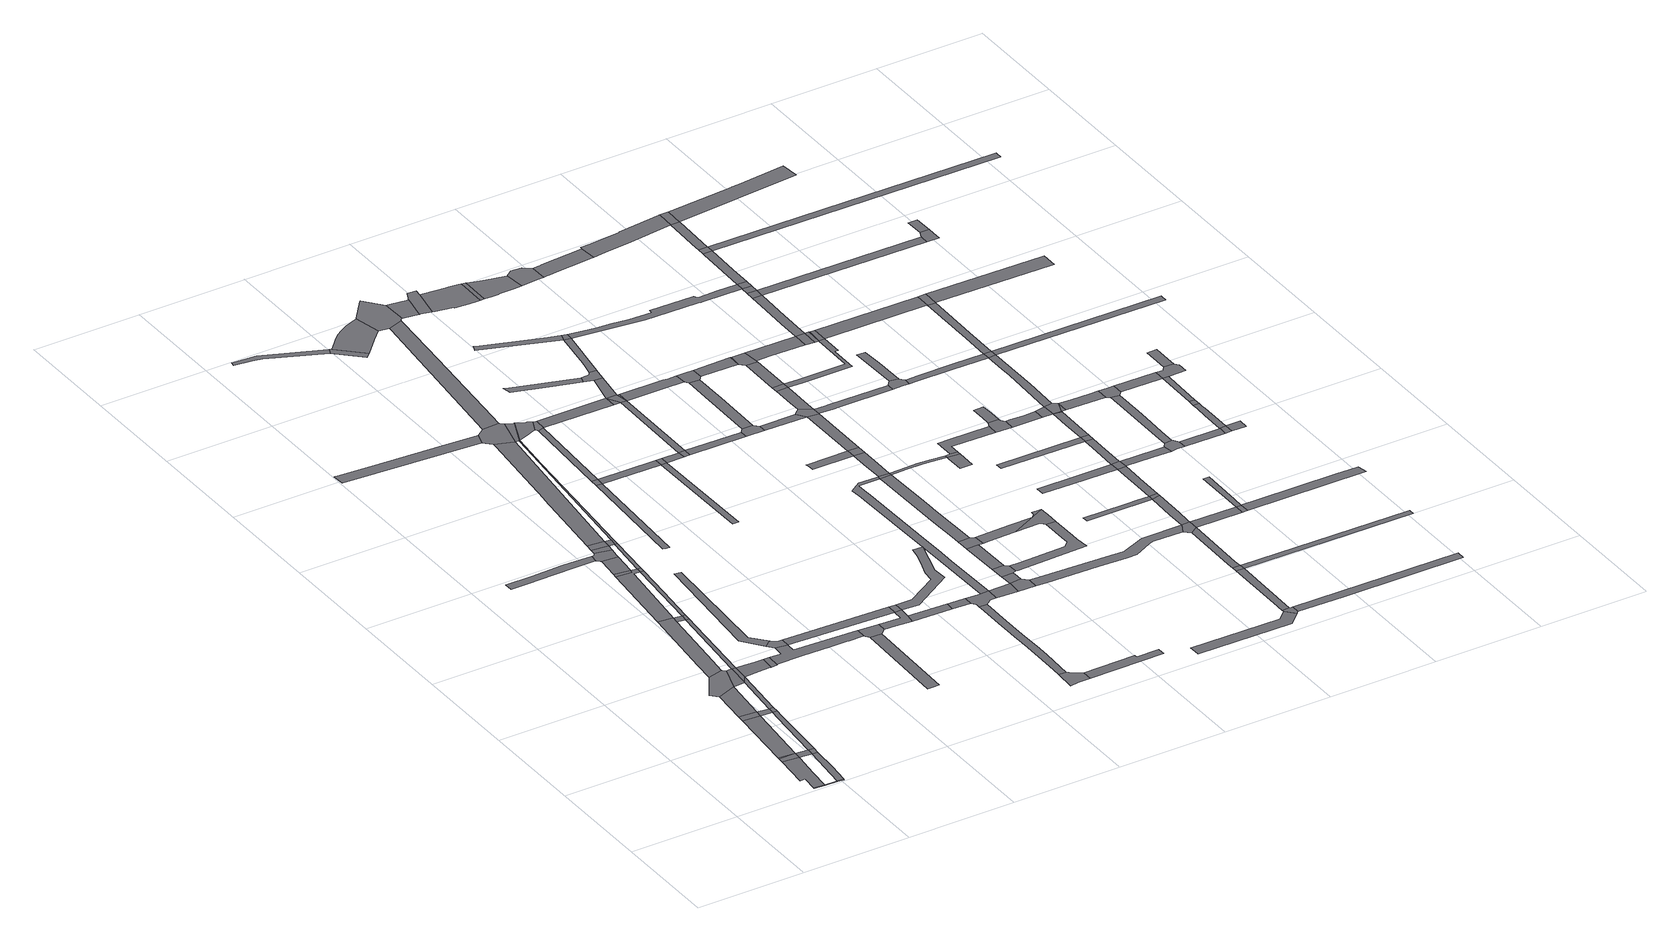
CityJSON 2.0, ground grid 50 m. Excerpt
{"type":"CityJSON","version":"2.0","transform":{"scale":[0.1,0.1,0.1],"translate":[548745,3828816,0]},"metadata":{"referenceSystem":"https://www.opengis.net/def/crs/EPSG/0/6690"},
"CityObjects":{
"road1":{"type":"Road","geometry":[{"type":"MultiSurface","lod":"1","boundaries":[[[0,1,2,3]]]}]},
"road2":{"type":"Road","attributes":{"RoadStructureAttribute.sectionType":"1"},"geometry":[{"type":"MultiSurface","lod":"1","boundaries":[[[4,5,6,7,0,3,8,9,10,11]]]}]},
"road3":{"type":"Road","geometry":[{"type":"MultiSurface","lod":"1","boundaries":[[[3,2,12,13]]]}]},
"road4":{"type":"Road","geometry":[{"type":"MultiSurface","lod":"1","boundaries":[[[14,15,4,11,10]]]}]},
"road5":{"type":"Road","attributes":{"RoadStructureAttribute.sectionType":"1"},"geometry":[{"type":"MultiSurface","lod":"1","boundaries":[[[16,15,14]]]}]},
"road6":{"type":"Road","geometry":[{"type":"MultiSurface","lod":"1","boundaries":[[[13,12,17,18]]]}]},
"road7":{"type":"Road","geometry":[{"type":"MultiSurface","lod":"1","boundaries":[[[19,13,18,20,21]]]}]},
"road8":{"type":"Road","geometry":[{"type":"MultiSurface","lod":"1","boundaries":[[[14,10,19,22]]]}]},
"road9":{"type":"Road","attributes":{"RoadStructureAttribute.sectionType":"1"},"geometry":[{"type":"MultiSurface","lod":"1","boundaries":[[[23,16,14,24,25]]]}]},
"road10":{"type":"Road","geometry":[{"type":"MultiSurface","lod":"1","boundaries":[[[22,19,21,26]]]}]},
"road11":{"type":"Road","geometry":[{"type":"MultiSurface","lod":"1","boundaries":[[[27,23,25,28]]]}]},
"road12":{"type":"Road","geometry":[{"type":"MultiSurface","lod":"1","boundaries":[[[29,30,22,26,31,32,33]]]}]},
"road13":{"type":"Road","attributes":{"RoadStructureAttribute.sectionType":"1"},"geometry":[{"type":"MultiSurface","lod":"1","boundaries":[[[34,35,36,27,28]]]}]},
"road14":{"type":"Road","geometry":[{"type":"MultiSurface","lod":"1","boundaries":[[[28,25,29,37]]]}]},
"road15":{"type":"Road","geometry":[{"type":"MultiSurface","lod":"1","boundaries":[[[37,29,33,38]]]}]},
"road16":{"type":"Road","geometry":[{"type":"MultiSurface","lod":"1","boundaries":[[[39,40,41,36,35,42]]]}]},
"road17":{"type":"Road","geometry":[{"type":"MultiSurface","lod":"1","boundaries":[[[43,44,45,37,38]]]}]},
"road18":{"type":"Road","attributes":{"RoadStructureAttribute.sectionType":"1"},"geometry":[{"type":"MultiSurface","lod":"1","boundaries":[[[46,42,35,45,47]]]}]},
"road19":{"type":"Road","geometry":[{"type":"MultiSurface","lod":"1","boundaries":[[[48,47,45,44]]]}]},
"road20":{"type":"Road","attributes":{"RoadStructureAttribute.sectionType":"1"},"geometry":[{"type":"MultiSurface","lod":"1","boundaries":[[[49,50,51,40,39,52,53,54,55]]]}]},
"road21":{"type":"Road","attributes":{"RoadStructureAttribute.sectionType":"1"},"geometry":[{"type":"MultiSurface","lod":"1","boundaries":[[[56,57,58,48,44,59,60,61,62]]]}]},
"road22":{"type":"Road","attributes":{"RoadStructureAttribute.sectionType":"1"},"geometry":[{"type":"MultiSurface","lod":"1","boundaries":[[[63,64,65,66,67,68,69,70,71,72,73]]]}]},
"road23":{"type":"Road","geometry":[{"type":"MultiSurface","lod":"1","boundaries":[[[74,47,48,75,76]]]}]},
"road24":{"type":"Road","geometry":[{"type":"MultiSurface","lod":"1","boundaries":[[[62,61,77,78,79]]]}]},
"road25":{"type":"Road","geometry":[{"type":"MultiSurface","lod":"1","boundaries":[[[55,54,74,80]]]}]},
"road26":{"type":"Road","geometry":[{"type":"MultiSurface","lod":"1","boundaries":[[[80,74,76,81]]]}]},
"road27":{"type":"Road","attributes":{"RoadStructureAttribute.sectionType":"1"},"geometry":[{"type":"MultiSurface","lod":"1","boundaries":[[[82,83,84,49,55,85,86,87,88]]]}]},
"road28":{"type":"Road","geometry":[{"type":"MultiSurface","lod":"1","boundaries":[[[87,80,81,89,90]]]}]},
"road29":{"type":"Road","geometry":[{"type":"MultiSurface","lod":"1","boundaries":[[[91,92,93,94,95,96]]]}]},
"road30":{"type":"Road","geometry":[{"type":"MultiSurface","lod":"1","boundaries":[[[97,84,83,82]]]}]},
"road31":{"type":"Road","attributes":{"RoadStructureAttribute.sectionType":"1"},"geometry":[{"type":"MultiSurface","lod":"1","boundaries":[[[98,99,97,82,100,101]]]}]},
"road32":{"type":"Road","attributes":{"RoadStructureAttribute.sectionType":"1"},"geometry":[{"type":"MultiSurface","lod":"1","boundaries":[[[102,103,104,105,93,92]]]}]},
"road33":{"type":"Road","geometry":[{"type":"MultiSurface","lod":"1","boundaries":[[[106,107,108,109,73,72,110,98,101,111,112]]]}]},
"road34":{"type":"Road","geometry":[{"type":"MultiSurface","lod":"1","boundaries":[[[88,87,90,113]]]}]},
"road35":{"type":"Road","attributes":{"RoadStructureAttribute.sectionType":"1"},"geometry":[{"type":"MultiSurface","lod":"1","boundaries":[[[114,115,106,112,116]]]}]},
"road36":{"type":"Road","attributes":{"RoadStructureAttribute.sectionType":"1"},"geometry":[{"type":"MultiSurface","lod":"1","boundaries":[[[117,118,119,120,121,122,123,124,125]]]}]},
"road37":{"type":"Road","geometry":[{"type":"MultiSurface","lod":"1","boundaries":[[[126,114,116,127]]]}]},
"road38":{"type":"Road","attributes":{"RoadStructureAttribute.sectionType":"1"},"geometry":[{"type":"MultiSurface","lod":"1","boundaries":[[[94,128,79,78,129,130,131,132,133,134,135,95]]]}]},
"road39":{"type":"Road","geometry":[{"type":"MultiSurface","lod":"1","boundaries":[[[136,88,113,137]]]}]},
"road40":{"type":"Road","geometry":[{"type":"MultiSurface","lod":"1","boundaries":[[[127,116,136,138]]]}]},
"road41":{"type":"Road","attributes":{"RoadStructureAttribute.sectionType":"1"},"geometry":[{"type":"MultiSurface","lod":"1","boundaries":[[[139,140,141,142,143]]]}]},
"road42":{"type":"Road","attributes":{"RoadStructureAttribute.sectionType":"1"},"geometry":[{"type":"MultiSurface","lod":"1","boundaries":[[[96,95,144,145]]]}]},
"road43":{"type":"Road","attributes":{"RoadStructureAttribute.sectionType":"1"},"geometry":[{"type":"MultiSurface","lod":"1","boundaries":[[[146,147,148,149,150,126,127,151,152]]]}]},
"road44":{"type":"Road","geometry":[{"type":"MultiSurface","lod":"1","boundaries":[[[153,154,155,156,157,138,136,137]]]}]},
"road45":{"type":"Road","geometry":[{"type":"MultiSurface","lod":"1","boundaries":[[[134,133,139,143,158,159]]]}]},
"road46":{"type":"Road","attributes":{"RoadStructureAttribute.sectionType":"1"},"geometry":[{"type":"MultiSurface","lod":"1","boundaries":[[[160,161,162,163,164,165,166]]]}]},
"road47":{"type":"Road","attributes":{"RoadStructureAttribute.sectionType":"1"},"geometry":[{"type":"MultiSurface","lod":"1","boundaries":[[[167,168,169,170,171,172]]]}]},
"road48":{"type":"Road","geometry":[{"type":"MultiSurface","lod":"1","boundaries":[[[173,144,174,159,158,175,176,177]]]}]},
"road49":{"type":"Road","geometry":[{"type":"MultiSurface","lod":"1","boundaries":[[[178,179,180,181,182,125,124,146,152,183]]]}]},
"road50":{"type":"Road","geometry":[{"type":"MultiSurface","lod":"1","boundaries":[[[184,167,172,185]]]}]},
"road51":{"type":"Road","geometry":[{"type":"MultiSurface","lod":"1","boundaries":[[[145,144,173,186]]]}]},
"road52":{"type":"Road","geometry":[{"type":"MultiSurface","lod":"1","boundaries":[[[183,152,187,157,188]]]}]},
"road53":{"type":"Road","attributes":{"RoadStructureAttribute.sectionType":"1"},"geometry":[{"type":"MultiSurface","lod":"1","boundaries":[[[188,157,156,189]]]}]},
"road54":{"type":"Road","attributes":{"RoadStructureAttribute.sectionType":"1"},"geometry":[{"type":"MultiSurface","lod":"1","boundaries":[[[190,191,184,185]]]}]},
"road55":{"type":"Road","geometry":[{"type":"MultiSurface","lod":"1","boundaries":[[[166,165,192,193,194]]]}]},
"road56":{"type":"Road","attributes":{"RoadStructureAttribute.sectionType":"1"},"geometry":[{"type":"MultiSurface","lod":"1","boundaries":[[[195,196,197,189,156,198,199,200]]]}]},
"road57":{"type":"Road","attributes":{"RoadStructureAttribute.sectionType":"1"},"geometry":[{"type":"MultiSurface","lod":"1","boundaries":[[[177,176,201,202]]]}]},
"road58":{"type":"Road","attributes":{"RoadStructureAttribute.sectionType":"1"},"geometry":[{"type":"MultiSurface","lod":"1","boundaries":[[[185,172,203,204]]]}]},
"road59":{"type":"Road","geometry":[{"type":"MultiSurface","lod":"1","boundaries":[[[205,206,207,208,209,210,211]]]}]},
"road60":{"type":"Road","geometry":[{"type":"MultiSurface","lod":"1","boundaries":[[[212,213,200,199,214,191,190,215]]]}]},
"road61":{"type":"Road","attributes":{"RoadStructureAttribute.sectionType":"1"},"geometry":[{"type":"MultiSurface","lod":"1","boundaries":[[[216,217,218,219,220,221,222,194,193,223,224]]]}]},
"road62":{"type":"Road","attributes":{"RoadStructureAttribute.sectionType":"1"},"geometry":[{"type":"MultiSurface","lod":"1","boundaries":[[[225,226,227,228,229,230,231,180,179]]]}]},
"road63":{"type":"Road","attributes":{"RoadStructureAttribute.sectionType":"1"},"geometry":[{"type":"MultiSurface","lod":"1","boundaries":[[[232,233,234,235,203]]]}]},
"road64":{"type":"Road","attributes":{"RoadStructureAttribute.sectionType":"1"},"geometry":[{"type":"MultiSurface","lod":"1","boundaries":[[[236,237,238,239,240,241,242,243,244,245,246,247,248,249,250,205,211]]]}]},
"road65":{"type":"Road","attributes":{"RoadStructureAttribute.sectionType":"1"},"geometry":[{"type":"MultiSurface","lod":"1","boundaries":[[[251,202,201,252,253]]]}]},
"road66":{"type":"Road","attributes":{"RoadStructureAttribute.sectionType":"1"},"geometry":[{"type":"MultiSurface","lod":"1","boundaries":[[[254,255,256,257,258,259,186,173,260,261,262,263]]]}]},
"road67":{"type":"Road","geometry":[{"type":"MultiSurface","lod":"1","boundaries":[[[204,203,235,264]]]}]},
"road68":{"type":"Road","attributes":{"RoadStructureAttribute.sectionType":"1"},"geometry":[{"type":"MultiSurface","lod":"1","boundaries":[[[265,266,212,215,267,268,269]]]}]},
"road69":{"type":"Road","attributes":{"RoadStructureAttribute.sectionType":"1"},"geometry":[{"type":"MultiSurface","lod":"1","boundaries":[[[264,235,270,271]]]}]},
"road70":{"type":"Road","geometry":[{"type":"MultiSurface","lod":"1","boundaries":[[[272,253,252,273,274,242,241,275,276,277,278,279,280]]]}]},
"road71":{"type":"Road","attributes":{"RoadStructureAttribute.sectionType":"1"},"geometry":[{"type":"MultiSurface","lod":"1","boundaries":[[[281,282,283,284,285,209,208]]]}]},
"road72":{"type":"Road","geometry":[{"type":"MultiSurface","lod":"1","boundaries":[[[286,287,288,216,224,230,229,289,290,291,292]]]}]},
"road73":{"type":"Road","geometry":[{"type":"MultiSurface","lod":"1","boundaries":[[[293,271,270,294]]]}]},
"road74":{"type":"Road","attributes":{"RoadStructureAttribute.sectionType":"1"},"geometry":[{"type":"MultiSurface","lod":"1","boundaries":[[[295,296,297,298,299,300,301]]]}]},
"road75":{"type":"Road","attributes":{"RoadStructureAttribute.sectionType":"1"},"geometry":[{"type":"MultiSurface","lod":"1","boundaries":[[[302,279,278,303,304,305]]]}]},
"road76":{"type":"Road","attributes":{"RoadStructureAttribute.sectionType":"1"},"geometry":[{"type":"MultiSurface","lod":"1","boundaries":[[[306,271,293,307]]]}]},
"road77":{"type":"Road","attributes":{"RoadStructureAttribute.sectionType":"1"},"geometry":[{"type":"MultiSurface","lod":"1","boundaries":[[[308,309,292,291,310,311]]]}]},
"road78":{"type":"Road","geometry":[{"type":"MultiSurface","lod":"1","boundaries":[[[269,268,312,306]]]}]},
"road79":{"type":"Road","attributes":{"RoadStructureAttribute.sectionType":"1"},"geometry":[{"type":"MultiSurface","lod":"1","boundaries":[[[269,306,307,313]]]}]},
"road80":{"type":"Road","attributes":{"RoadStructureAttribute.sectionType":"1"},"geometry":[{"type":"MultiSurface","lod":"1","boundaries":[[[293,294,314,315]]]}]},
"road81":{"type":"Road","geometry":[{"type":"MultiSurface","lod":"1","boundaries":[[[316,305,304,317,318]]]}]},
"road82":{"type":"Road","attributes":{"RoadStructureAttribute.sectionType":"1"},"geometry":[{"type":"MultiSurface","lod":"1","boundaries":[[[319,320,321,305,316]]]}]},
"road83":{"type":"Road","geometry":[{"type":"MultiSurface","lod":"1","boundaries":[[[313,307,322]]]}]},
"road84":{"type":"Road","geometry":[{"type":"MultiSurface","lod":"1","boundaries":[[[323,324,325,311,310,326,327,328,329,330,331]]]}]},
"road85":{"type":"Road","attributes":{"RoadStructureAttribute.sectionType":"1"},"geometry":[{"type":"MultiSurface","lod":"1","boundaries":[[[332,269,313,333]]]}]},
"road86":{"type":"Road","attributes":{"RoadStructureAttribute.sectionType":"1"},"geometry":[{"type":"MultiSurface","lod":"1","boundaries":[[[334,335,336,337,338,339,263,340,280,279,341,342,343,344,345,346,347,348]]]}]},
"road87":{"type":"Road","geometry":[{"type":"MultiSurface","lod":"1","boundaries":[[[349,350,321,320,351,352]]]}]},
"road88":{"type":"Road","geometry":[{"type":"MultiSurface","lod":"1","boundaries":[[[353,354,355,356,357,301,300,358,332,333,359,360]]]}]},
"road89":{"type":"Road","attributes":{"RoadStructureAttribute.sectionType":"1"},"geometry":[{"type":"MultiSurface","lod":"1","boundaries":[[[361,362,363,364,365,366,367,368,369]]]}]},
"road90":{"type":"Road","attributes":{"RoadStructureAttribute.sectionType":"1"},"geometry":[{"type":"MultiSurface","lod":"1","boundaries":[[[370,371,372,350,349]]]}]},
"road91":{"type":"Road","geometry":[{"type":"MultiSurface","lod":"1","boundaries":[[[373,374,372,371,375,376]]]}]},
"road92":{"type":"Road","attributes":{"RoadStructureAttribute.sectionType":"1"},"geometry":[{"type":"MultiSurface","lod":"1","boundaries":[[[377,378,379,380,381,330,329,382,383,384,385,386,387,388,389,390]]]}]},
"road93":{"type":"Road","attributes":{"RoadStructureAttribute.sectionType":"1"},"geometry":[{"type":"MultiSurface","lod":"1","boundaries":[[[368,391,392,353,360,393]]]}]},
"road94":{"type":"Road","attributes":{"RoadStructureAttribute.sectionType":"1"},"geometry":[{"type":"MultiSurface","lod":"1","boundaries":[[[394,395,322,307,396,397,398,399]]]}]},
"road95":{"type":"Road","geometry":[{"type":"MultiSurface","lod":"1","boundaries":[[[400,315,314,401,402,403]]]}]},
"road96":{"type":"Road","attributes":{"RoadStructureAttribute.sectionType":"1"},"geometry":[{"type":"MultiSurface","lod":"1","boundaries":[[[404,405,406,407,408,409,347,410,411,412,374,373]]]}]},
"road97":{"type":"Road","geometry":[{"type":"MultiSurface","lod":"1","boundaries":[[[413,414,415,416,417,418]]]}]},
"road98":{"type":"Road","geometry":[{"type":"MultiSurface","lod":"1","boundaries":[[[369,368,393,419]]]}]},
"road99":{"type":"Road","geometry":[{"type":"MultiSurface","lod":"1","boundaries":[[[390,389,420,421]]]}]},
"road100":{"type":"Road","attributes":{"RoadStructureAttribute.sectionType":"1"},"geometry":[{"type":"MultiSurface","lod":"1","boundaries":[[[422,423,400,403,424,425]]]}]},
"road101":{"type":"Road","attributes":{"RoadStructureAttribute.sectionType":"1"},"geometry":[{"type":"MultiSurface","lod":"1","boundaries":[[[426,427,428,429,430,352,351,431,432,433,434,435]]]}]},
"road102":{"type":"Road","geometry":[{"type":"MultiSurface","lod":"1","boundaries":[[[348,347,409,436,437]]]}]},
"road103":{"type":"Road","attributes":{"RoadStructureAttribute.sectionType":"1"},"geometry":[{"type":"MultiSurface","lod":"1","boundaries":[[[418,438,437,436,439,440]]]}]},
"road104":{"type":"Road","attributes":{"RoadStructureAttribute.sectionType":"1"},"geometry":[{"type":"MultiSurface","lod":"1","boundaries":[[[402,401,441,442]]]}]},
"road105":{"type":"Road","attributes":{"RoadStructureAttribute.sectionType":"1"},"geometry":[{"type":"MultiSurface","lod":"1","boundaries":[[[443,444,445,446,376,375,447,448,449]]]}]},
"road106":{"type":"Road","geometry":[{"type":"MultiSurface","lod":"1","boundaries":[[[450,399,398,422,425,451,452]]]}]},
"road107":{"type":"Road","attributes":{"RoadStructureAttribute.sectionType":"1"},"geometry":[{"type":"MultiSurface","lod":"1","boundaries":[[[453,454,455,456,457,458]]]}]},
"road108":{"type":"Road","attributes":{"RoadStructureAttribute.sectionType":"1"},"geometry":[{"type":"MultiSurface","lod":"1","boundaries":[[[459,460,461,421,420,462,463,464,465,466,467,468]]]}]},
"road109":{"type":"Road","geometry":[{"type":"MultiSurface","lod":"1","boundaries":[[[413,418,440,469]]]}]},
"road110":{"type":"Road","attributes":{"RoadStructureAttribute.sectionType":"1"},"geometry":[{"type":"MultiSurface","lod":"1","boundaries":[[[441,413,469,470]]]}]},
"road111":{"type":"Road","geometry":[{"type":"MultiSurface","lod":"1","boundaries":[[[471,449,448,472,473,426,435]]]}]},
"road112":{"type":"Road","attributes":{"RoadStructureAttribute.sectionType":"1"},"geometry":[{"type":"MultiSurface","lod":"1","boundaries":[[[474,475,476,477,478,318,317,479,480,481,482,483,484,485,486]]]}]},
"road113":{"type":"Road","attributes":{"RoadStructureAttribute.sectionType":"1"},"geometry":[{"type":"MultiSurface","lod":"1","boundaries":[[[487,488,489,436,409,490,491,492,493,494]]]}]},
"road114":{"type":"Road","geometry":[{"type":"MultiSurface","lod":"1","boundaries":[[[495,496,442,441,470,497,498]]]}]},
"road115":{"type":"Road","attributes":{"RoadStructureAttribute.sectionType":"1"},"geometry":[{"type":"MultiSurface","lod":"1","boundaries":[[[452,451,499,500]]]}]},
"road116":{"type":"Road","geometry":[{"type":"MultiSurface","lod":"1","boundaries":[[[501,468,467,502,503,504,505]]]}]},
"road117":{"type":"Road","attributes":{"RoadStructureAttribute.sectionType":"1"},"geometry":[{"type":"MultiSurface","lod":"1","boundaries":[[[506,507,495,498,508,509,510]]]}]},
"road118":{"type":"Road","geometry":[{"type":"MultiSurface","lod":"1","boundaries":[[[511,506,510,512]]]}]},
"road119":{"type":"Road","attributes":{"RoadStructureAttribute.sectionType":"1"},"geometry":[{"type":"MultiSurface","lod":"1","boundaries":[[[513,511,512,514]]]}]},
"road120":{"type":"Road","attributes":{"RoadStructureAttribute.sectionType":"1"},"geometry":[{"type":"MultiSurface","lod":"1","boundaries":[[[500,499,515]]]}]},
"road121":{"type":"Road","geometry":[{"type":"MultiSurface","lod":"1","boundaries":[[[493,516,517,518,519,520]]]}]},
"road122":{"type":"Road","geometry":[{"type":"MultiSurface","lod":"1","boundaries":[[[515,499,513,514,521,522,523]]]}]},
"road123":{"type":"Road","geometry":[{"type":"MultiSurface","lod":"1","boundaries":[[[524,453,458,525,526,527,528]]]}]},
"road124":{"type":"Road","geometry":[{"type":"MultiSurface","lod":"1","boundaries":[[[494,493,520,529,530]]]}]},
"road125":{"type":"Road","attributes":{"RoadStructureAttribute.sectionType":"1"},"geometry":[{"type":"MultiSurface","lod":"1","boundaries":[[[531,532,533,534,535,536,537,538,539,540,541,542,543,544,419,393,545,546,547,548,549,550,551,552]]]}]},
"road126":{"type":"Road","attributes":{"RoadStructureAttribute.sectionType":"1"},"geometry":[{"type":"MultiSurface","lod":"1","boundaries":[[[553,554,524,528,555]]]}]},
"road127":{"type":"Road","attributes":{"RoadStructureAttribute.sectionType":"1"},"geometry":[{"type":"MultiSurface","lod":"1","boundaries":[[[556,557,498,497,558,559,560,561]]]}]},
"road128":{"type":"Road","geometry":[{"type":"MultiSurface","lod":"1","boundaries":[[[562,563,564,565,504,503,566,567,568,569,570,571]]]}]},
"road129":{"type":"Road","geometry":[{"type":"MultiSurface","lod":"1","boundaries":[[[572,553,555,573]]]}]},
"road130":{"type":"Road","attributes":{"RoadStructureAttribute.sectionType":"1"},"geometry":[{"type":"MultiSurface","lod":"1","boundaries":[[[574,575,576,530,529,577,578,579,580]]]}]},
"road131":{"type":"Road","attributes":{"RoadStructureAttribute.sectionType":"1"},"geometry":[{"type":"MultiSurface","lod":"1","boundaries":[[[581,582,583,584,585,586,587,588,589]]]}]},
"road132":{"type":"Road","attributes":{"RoadStructureAttribute.sectionType":"1"},"geometry":[{"type":"MultiSurface","lod":"1","boundaries":[[[590,591,592,593,594,595,596,597,512,510]]]}]},
"road133":{"type":"Road","attributes":{"RoadStructureAttribute.sectionType":"1"},"geometry":[{"type":"MultiSurface","lod":"1","boundaries":[[[598,523,522,599,600,601]]]}]},
"road134":{"type":"Road","attributes":{"RoadStructureAttribute.sectionType":"1"},"geometry":[{"type":"MultiSurface","lod":"1","boundaries":[[[602,603,604,605,606,572,573]]]}]},
"road135":{"type":"Road","attributes":{"RoadStructureAttribute.sectionType":"1"},"geometry":[{"type":"MultiSurface","lod":"1","boundaries":[[[607,608,609,610,611,612]]]}]},
"road136":{"type":"Road","geometry":[{"type":"MultiSurface","lod":"1","boundaries":[[[613,614,486,485,604,603]]]}]},
"road137":{"type":"Road","attributes":{"RoadStructureAttribute.sectionType":"1"},"geometry":[{"type":"MultiSurface","lod":"1","boundaries":[[[615,616,617,618,619]]]}]},
"road138":{"type":"Road","attributes":{"RoadStructureAttribute.sectionType":"1"},"geometry":[{"type":"MultiSurface","lod":"1","boundaries":[[[620,621,622,588,623,624,625,614,613]]]}]},
"road139":{"type":"Road","geometry":[{"type":"MultiSurface","lod":"1","boundaries":[[[626,627,561,560,628,629,630,631,632]]]}]},
"road140":{"type":"Road","geometry":[{"type":"MultiSurface","lod":"1","boundaries":[[[633,601,600,634]]]}]},
"road141":{"type":"Road","geometry":[{"type":"MultiSurface","lod":"1","boundaries":[[[635,580,579,636,637,638,639]]]}]},
"road142":{"type":"Road","geometry":[{"type":"MultiSurface","lod":"1","boundaries":[[[589,588,622,640]]]}]},
"road143":{"type":"Road","attributes":{"RoadStructureAttribute.sectionType":"1"},"geometry":[{"type":"MultiSurface","lod":"1","boundaries":[[[633,634,641,642,595,643]]]}]},
"road144":{"type":"Road","attributes":{"RoadStructureAttribute.sectionType":"1"},"geometry":[{"type":"MultiSurface","lod":"1","boundaries":[[[644,645,646,626,632]]]}]},
"road145":{"type":"Road","attributes":{"RoadStructureAttribute.sectionType":"1"},"geometry":[{"type":"MultiSurface","lod":"1","boundaries":[[[643,595,647]]]}]},
"road146":{"type":"Road","geometry":[{"type":"MultiSurface","lod":"1","boundaries":[[[648,649,650,651,652,635,639]]]}]},
"road147":{"type":"Road","geometry":[{"type":"MultiSurface","lod":"1","boundaries":[[[647,595,594,653]]]}]},
"road148":{"type":"Road","attributes":{"RoadStructureAttribute.sectionType":"1"},"geometry":[{"type":"MultiSurface","lod":"1","boundaries":[[[654,655,656,601,633,657,658,659]]]}]},
"road149":{"type":"Road","attributes":{"RoadStructureAttribute.sectionType":"1"},"geometry":[{"type":"MultiSurface","lod":"1","boundaries":[[[660,661,611,662,663,589,640]]]}]},
"road150":{"type":"Road","attributes":{"RoadStructureAttribute.sectionType":"1"},"geometry":[{"type":"MultiSurface","lod":"1","boundaries":[[[613,603,664,665]]]}]},
"road151":{"type":"Road","geometry":[{"type":"MultiSurface","lod":"1","boundaries":[[[666,612,611,661,667,668]]]}]},
"road152":{"type":"Road","attributes":{"RoadStructureAttribute.sectionType":"1"},"geometry":[{"type":"MultiSurface","lod":"1","boundaries":[[[669,670,671,672,673,674,562,571,675,676,677,678]]]}]},
"road153":{"type":"Road","attributes":{"RoadStructureAttribute.sectionType":"1"},"geometry":[{"type":"MultiSurface","lod":"1","boundaries":[[[679,680,681,637,636,682,683,684]]]}]},
"road154":{"type":"Road","attributes":{"RoadStructureAttribute.sectionType":"1"},"geometry":[{"type":"MultiSurface","lod":"1","boundaries":[[[526,525,685,686,687,688]]]}]},
"road155":{"type":"Road","geometry":[{"type":"MultiSurface","lod":"1","boundaries":[[[689,654,659,690]]]}]},
"road156":{"type":"Road","attributes":{"RoadStructureAttribute.sectionType":"1"},"geometry":[{"type":"MultiSurface","lod":"1","boundaries":[[[550,691,689,690,692]]]}]},
"road157":{"type":"Road","attributes":{"RoadStructureAttribute.sectionType":"1"},"geometry":[{"type":"MultiSurface","lod":"1","boundaries":[[[618,693,612,666,694,695]]]}]},
"road158":{"type":"Road","geometry":[{"type":"MultiSurface","lod":"1","boundaries":[[[551,550,692,696]]]}]},
"road159":{"type":"Road","geometry":[{"type":"MultiSurface","lod":"1","boundaries":[[[619,618,695,697]]]}]},
"road160":{"type":"Road","geometry":[{"type":"MultiSurface","lod":"1","boundaries":[[[698,665,664,699]]]}]},
"road161":{"type":"Road","attributes":{"RoadStructureAttribute.sectionType":"1"},"geometry":[{"type":"MultiSurface","lod":"1","boundaries":[[[700,701,702,551,696,703,704]]]}]},
"road162":{"type":"Road","attributes":{"RoadStructureAttribute.sectionType":"1"},"geometry":[{"type":"MultiSurface","lod":"1","boundaries":[[[705,706,707,630,629,708,709,710,711,712]]]}]},
"road163":{"type":"Road","attributes":{"RoadStructureAttribute.sectionType":"1"},"geometry":[{"type":"MultiSurface","lod":"1","boundaries":[[[713,684,683,714]]]}]},
"road164":{"type":"Road","attributes":{"RoadStructureAttribute.sectionType":"1"},"geometry":[{"type":"MultiSurface","lod":"1","boundaries":[[[715,716,619,697,717,718]]]}]},
"road165":{"type":"Road","attributes":{"RoadStructureAttribute.sectionType":"1"},"geometry":[{"type":"MultiSurface","lod":"1","boundaries":[[[719,720,721,722,665,698]]]}]},
"road166":{"type":"Road","attributes":{"RoadStructureAttribute.sectionType":"1"},"geometry":[{"type":"MultiSurface","lod":"1","boundaries":[[[723,668,667,724,725,726]]]}]},
"road167":{"type":"Road","attributes":{"RoadStructureAttribute.sectionType":"1"},"geometry":[{"type":"MultiSurface","lod":"1","boundaries":[[[573,555,727,728]]]}]},
"road168":{"type":"Road","geometry":[{"type":"MultiSurface","lod":"1","boundaries":[[[729,700,704,730]]]}]},
"road169":{"type":"Road","attributes":{"RoadStructureAttribute.sectionType":"1"},"geometry":[{"type":"MultiSurface","lod":"1","boundaries":[[[715,718,731]]]}]},
"road170":{"type":"Road","geometry":[{"type":"MultiSurface","lod":"1","boundaries":[[[732,733,713,714,715,731,734]]]}]},
"road171":{"type":"Road","attributes":{"RoadStructureAttribute.sectionType":"1"},"geometry":[{"type":"MultiSurface","lod":"1","boundaries":[[[734,731,735,736]]]}]},
"road172":{"type":"Road","attributes":{"RoadStructureAttribute.sectionType":"1"},"geometry":[{"type":"MultiSurface","lod":"1","boundaries":[[[737,738,739,740,741,729,730]]]}]},
"road173":{"type":"Road","attributes":{"RoadStructureAttribute.sectionType":"1"},"geometry":[{"type":"MultiSurface","lod":"1","boundaries":[[[653,594,742,743,744,745,746]]]}]},
"road174":{"type":"Road","attributes":{"RoadStructureAttribute.sectionType":"1"},"geometry":[{"type":"MultiSurface","lod":"1","boundaries":[[[747,748,711,749,750,751,713,733]]]}]},
"road175":{"type":"Road","geometry":[{"type":"MultiSurface","lod":"1","boundaries":[[[752,753,669,678,740,739,754]]]}]},
"road176":{"type":"Road","geometry":[{"type":"MultiSurface","lod":"1","boundaries":[[[755,756,757,726,725,758,759,760]]]}]},
"road177":{"type":"Road","attributes":{"RoadStructureAttribute.sectionType":"1"},"geometry":[{"type":"MultiSurface","lod":"1","boundaries":[[[761,762,734,736,763,764]]]}]},
"road178":{"type":"Road","geometry":[{"type":"MultiSurface","lod":"1","boundaries":[[[712,711,748,765]]]}]},
"road179":{"type":"Road","attributes":{"RoadStructureAttribute.sectionType":"1"},"geometry":[{"type":"MultiSurface","lod":"1","boundaries":[[[766,767,768,769,757,756,770,771,772,773]]]}]},
"road180":{"type":"Road","attributes":{"RoadStructureAttribute.sectionType":"1"},"geometry":[{"type":"MultiSurface","lod":"1","boundaries":[[[774,775,776,698,699,777,778,779]]]}]},
"road181":{"type":"Road","attributes":{"RoadStructureAttribute.sectionType":"1"},"geometry":[{"type":"MultiSurface","lod":"1","boundaries":[[[745,780,712,765,781,782]]]}]},
"road182":{"type":"Road","attributes":{"RoadStructureAttribute.sectionType":"1"},"geometry":[{"type":"MultiSurface","lod":"1","boundaries":[[[760,759,783,784]]]}]},
"road183":{"type":"Road","geometry":[{"type":"MultiSurface","lod":"1","boundaries":[[[785,764,763,766,773,786,787,788]]]}]},
"road184":{"type":"Road","attributes":{"RoadStructureAttribute.sectionType":"1"},"geometry":[{"type":"MultiSurface","lod":"1","boundaries":[[[690,659,789,790]]]}]},
"road185":{"type":"Road","geometry":[{"type":"MultiSurface","lod":"1","boundaries":[[[746,745,782,791]]]}]},
"road186":{"type":"Road","geometry":[{"type":"MultiSurface","lod":"1","boundaries":[[[792,793,784,783,794]]]}]},
"road187":{"type":"Road","attributes":{"RoadStructureAttribute.sectionType":"1"},"geometry":[{"type":"MultiSurface","lod":"1","boundaries":[[[795,796,797,798,793,792,799,800,801,802]]]}]},
"road188":{"type":"Road","attributes":{"RoadStructureAttribute.sectionType":"1"},"geometry":[{"type":"MultiSurface","lod":"1","boundaries":[[[788,787,803,804,805]]]}]},
"road189":{"type":"Road","attributes":{"RoadStructureAttribute.sectionType":"1"},"geometry":[{"type":"MultiSurface","lod":"1","boundaries":[[[806,792,794,807,808]]]}]},
"road190":{"type":"Road","attributes":{"RoadStructureAttribute.sectionType":"1"},"geometry":[{"type":"MultiSurface","lod":"1","boundaries":[[[809,810,811,812,813,814,752,754,815]]]}]},
"road191":{"type":"Road","geometry":[{"type":"MultiSurface","lod":"1","boundaries":[[[816,795,802,817]]]}]},
"road192":{"type":"Road","attributes":{"RoadStructureAttribute.sectionType":"1"},"geometry":[{"type":"MultiSurface","lod":"1","boundaries":[[[818,819,804,820,816,817]]]}]},
"road193":{"type":"Road","geometry":[{"type":"MultiSurface","lod":"1","boundaries":[[[821,822,805,804,819,823,824,825,826,827]]]}]},
"road194":{"type":"Road","attributes":{"RoadStructureAttribute.sectionType":"1"},"geometry":[{"type":"MultiSurface","lod":"1","boundaries":[[[765,748,828,829]]]}]},
"road195":{"type":"Road","geometry":[{"type":"MultiSurface","lod":"1","boundaries":[[[830,831,832,821,827]]]}]},
"road196":{"type":"Road","attributes":{"RoadStructureAttribute.sectionType":"1"},"geometry":[{"type":"MultiSurface","lod":"1","boundaries":[[[791,782,833,834,835,836,837]]]}]},
"road197":{"type":"Road","attributes":{"RoadStructureAttribute.sectionType":"1"},"geometry":[{"type":"MultiSurface","lod":"1","boundaries":[[[838,730,704,839,840]]]}]},
"road198":{"type":"Road","geometry":[{"type":"MultiSurface","lod":"1","boundaries":[[[841,842,790,789,843,844]]]}]},
"road199":{"type":"Road","geometry":[{"type":"MultiSurface","lod":"1","boundaries":[[[845,846,847,842,841]]]}]}
},
"vertices":[
[378,22,0],[378,17,0],[429,13,0],[429,17,0],
[375,254,0],[360,94,0],[385,95,0],[385,92,0],[437,122,0],[451,237,0],[452,247,0],[376,254,0],
[485,11,0],[486,15,0],
[455,282,0],[377,280,0],
[378,289,0],
[515,8,0],[516,12,0],
[511,243,0],[527,118,0],[536,241,0],
[513,276,0],
[408,604,0],[488,594,0],[488,597,0],
[539,274,0],
[411,638,0],[491,630,0],
[545,594,0],[540,551,0],[547,376,0],[560,551,0],[564,592,0],
[514,836,0],[514,840,0],[427,807,0],
[547,624,0],
[567,624,0],
[541,971,0],[470,953,0],[398,839,0],[554,959,0],
[592,877,0],[592,879,0],[570,844,0],
[567,959,0],[581,959,0],
[599,959,0],
[520,1420,0],[480,1050,0],[470,954,0],[539,973,0],[549,1051,0],[585,1380,0],[589,1413,0],
[691,955,0],[644,957,0],[613,958,0],[684,885,0],[717,885,0],[722,885,0],[726,953,0],
[460,1984,0],[424,1985,0],[276,1983,0],[154,1982,0],[154,1942,0],[232,1943,0],[356,1944,0],[460,1944,0],[554,1943,0],[556,1943,0],[561,1981,0],
[622,1372,0],[633,1314,0],[638,1370,0],
[751,888,0],[752,893,0],[755,952,0],
[627,1407,0],
[642,1405,0],
[636,1809,0],[633,1792,0],[560,1799,0],[592,1439,0],[632,1779,0],[663,1777,0],[665,1805,0],
[662,1600,0],[678,1776,0],
[848,1039,0],[823,1059,0],[789,1032,0],[813,1001,0],[868,994,0],[870,1038,0],
[562,1817,0],
[574,1928,0],[574,1924,0],[636,1811,0],[649,1921,0],
[762,1128,0],[801,1688,0],[769,1691,0],[717,1123,0],
[581,1994,0],[574,1984,0],[572,1982,0],[563,1981,0],[571,1930,0],[651,1939,0],[656,1978,0],
[680,1803,0],
[584,2021,0],[581,1998,0],[660,2013,0],
[536,3008,0],[214,3029,0],[18,3042,0],[12,3042,0],[7,3042,0],[9,2986,0],[13,2986,0],[646,2945,0],[665,3000,0],
[588,2059,0],[664,2051,0],
[809,949,0],[877,892,0],[1004,891,0],[1089,889,0],[1094,889,0],[1162,887,0],[1164,935,0],[866,949,0],
[688,2010,0],[699,2009,0],
[693,2045,0],
[1178,865,0],[1166,413,0],[1188,413,0],[1221,412,0],[1233,864,0],
[1363,974,0],[1365,1022,0],
[680,2909,0],[678,2892,0],[631,2456,0],[630,2450,0],[594,2118,0],[664,2052,0],[763,2880,0],
[701,2030,0],[728,2298,0],[764,2683,0],[784,2879,0],[782,2878,0],
[1258,885,0],[1260,930,0],
[235,3985,0],[120,3993,0],[116,3971,0],[197,3961,0],[243,3953,0],[494,3843,0],[506,3870,0],
[863,2426,0],[832,1876,0],[847,1874,0],[862,1871,0],[862,1873,0],[889,2424,0],
[1396,974,0],[1361,926,0],[1312,884,0],[1386,880,0],[1394,924,0],
[784,3032,0],[782,3033,0],[704,3029,0],[703,3028,0],[671,3004,0],[798,3018,0],
[865,2463,0],[891,2462,0],
[1397,1021,0],
[779,2878,0],[835,3002,0],
[837,3002,0],
[915,2910,0],[889,2901,0],
[603,3737,0],[625,3760,0],[516,3865,0],
[884,2981,0],[880,2983,0],[849,2996,0],[844,2901,0],[877,2914,0],[904,2972,0],
[1572,871,0],[1574,915,0],
[1167,2419,0],[1167,2461,0],
[1668,224,0],[1662,125,0],[1702,130,0],[1759,131,0],[1759,181,0],[1712,216,0],[1704,222,0],
[919,2965,0],[917,2966,0],[887,2904,0],[917,2910,0],
[720,4009,0],[659,3984,0],[625,3966,0],[594,3945,0],[563,3915,0],[518,3867,0],[516,3867,0],[697,3835,0],[747,3886,0],
[789,3094,0],[836,3579,0],[864,3879,0],[866,3897,0],[867,3900,0],[796,3877,0],[794,3862,0],
[1169,1887,0],[1184,1887,0],[1199,1887,0],[1194,2422,0],
[1703,223,0],[1709,373,0],[1709,433,0],[1707,563,0],[1708,680,0],[1710,828,0],[1672,827,0],[1673,792,0],[1671,653,0],[1672,635,0],[1672,564,0],[1673,464,0],[1672,405,0],[1671,351,0],[1670,265,0],
[1592,914,0],[1657,867,0],[1659,911,0],
[1677,1337,0],[1668,1287,0],[1653,1240,0],[1627,1162,0],[1620,1105,0],[1475,1019,0],[1478,970,0],[1675,1092,0],[1671,1160,0],[1723,1334,0],
[1194,2461,0],
[1245,2965,0],[919,2967,0],[920,2910,0],[1249,2907,0],[1249,2964,0],
[1276,2421,0],[1276,2460,0],
[1731,908,0],[1672,850,0],[1672,839,0],[1711,829,0],[1718,834,0],[1739,850,0],[1766,849,0],[1769,911,0],[1731,909,0],
[2004,133,0],[2109,134,0],[2109,172,0],[2004,171,0],[2004,183,0],
[806,4115,0],[802,4110,0],[722,4011,0],[871,3911,0],[876,3913,0],[880,3914,0],[876,4034,0],
[1304,2461,0],[1303,2421,0],
[948,3244,0],[938,3247,0],[942,3227,0],[946,3207,0],[1102,3159,0],[1237,3118,0],[1247,3150,0],
[1770,911,0],[1844,846,0],[1868,845,0],[1871,911,0],
[1282,2906,0],[1309,2904,0],
[893,4031,0],[884,4032,0],[954,3903,0],[977,4020,0],
[1276,2907,0],
[1297,2963,0],
[1569,2419,0],[1569,2458,0],
[1926,920,0],[1948,842,0],[1950,893,0],
[1925,945,0],[1925,973,0],[1870,971,0],
[1310,2963,0],
[996,4063,0],[982,4031,0],[977,4022,0],[956,3903,0],[967,3901,0],[971,3900,0],[1009,3892,0],[1035,4028,0],[1038,4059,0],
[1280,3105,0],[1319,3102,0],
[1764,1880,0],[1722,1853,0],[1710,1845,0],[1713,1796,0],[1715,1762,0],[1723,1353,0],[1726,1203,0],[1764,1183,0],[1762,1280,0],[1760,1367,0],[1753,1797,0],[1753,1804,0],[1752,1863,0],[1852,1864,0],[1855,1879,0],
[1923,1042,0],[1868,1041,0],[1940,980,0],[1939,1025,0],
[1297,3168,0],[1289,3155,0],[1287,3154,0],[1279,3150,0],[1264,3150,0],[1265,3110,0],[1327,3147,0],[1329,3163,0],
[1336,3468,0],[1298,3480,0],[1250,3495,0],[1017,3578,0],[1008,3582,0],[1002,3568,0],[995,3552,0],[1341,3431,0],[1350,3465,0],
[1920,1221,0],[1920,1229,0],[1865,1227,0],
[1918,1290,0],[1863,1289,0],[1942,1228,0],[1940,1283,0],
[1211,4010,0],[1208,4010,0],[1163,4015,0],[1151,4016,0],[1048,4027,0],[1020,3889,0],[1100,3874,0],[1100,3872,0],[1100,3871,0],[1100,3867,0],[1165,3864,0],[1204,3863,0],[1218,3863,0],[1220,4009,0],
[1313,3243,0],[1304,3203,0],[1372,3424,0],
[1538,2958,0],[1517,2960,0],[1315,2904,0],[1486,2903,0],[1579,2902,0],[1578,2959,0],
[1588,2478,0],[1657,2418,0],[1657,2457,0],[1638,2478,0],
[1913,1555,0],[1913,1564,0],[1913,1565,0],[1912,1649,0],[1908,1851,0],[1907,1864,0],[1853,1851,0],[1860,1467,0],[1863,1336,0],
[1857,2111,0],[1661,2109,0],[1659,2109,0],[1661,2088,0],[1662,2067,0],[1857,2066,0],
[1376,3459,0],
[1235,3862,0],[1237,4005,0],
[1592,2884,0],[1591,2763,0],[1641,2721,0],[1642,2883,0],
[2233,1214,0],[2233,1096,0],[2233,1056,0],[2209,1032,0],[1991,1026,0],[1953,980,0],[2283,990,0],[2278,1056,0],[2278,1086,0],[2278,1214,0],
[1907,1877,0],[1857,1879,0],
[1857,1968,0],[1907,1992,0],[1908,2066,0],
[1856,2416,0],[1824,2456,0],
[2232,1320,0],[2232,1305,0],[2214,1290,0],[2108,1287,0],[1975,1229,0],[2097,1232,0],[2277,1320,0],
[1627,2959,0],[1658,2901,0],[1657,2959,0],
[2687,146,0],[2646,108,0],[2225,112,0],[2225,57,0],[2668,53,0],[2725,106,0],
[1363,3970,0],[1320,3982,0],[1271,3994,0],[1277,3862,0],[1304,3863,0],[1313,3863,0],[1377,3864,0],[1403,3865,0],[1416,3866,0],[1409,3963,0],
[1908,2111,0],
[1909,2410,0],
[2278,1274,0],[2216,1235,0],[2219,1232,0],
[2507,920,0],[2501,920,0],[2389,874,0],[2304,878,0],[1997,890,0],[1997,840,0],[2242,832,0],[2373,827,0],[2420,827,0],[2504,867,0],[2526,878,0],[2666,873,0],[2691,920,0],
[2108,1876,0],[2042,1881,0],[1987,1878,0],[1987,1865,0],[2054,1866,0],[2099,1861,0],[2167,1854,0],[2168,1871,0],
[1856,2484,0],[1842,2472,0],[1909,2412,0],[1909,2449,0],
[1835,2899,0],[1835,2960,0],
[1439,3985,0],[1504,3873,0],[1526,3875,0],[1525,3955,0],[1489,3982,0],
[1856,2644,0],[1856,2538,0],[1909,2494,0],[1909,2640,0],[1909,2644,0],
[1856,2677,0],[1909,2677,0],
[1857,2874,0],[1909,2873,0],
[1838,2960,0],
[2167,1843,0],[2168,1757,0],[2203,1757,0],[2225,1758,0],[2226,1849,0],
[1909,2884,0],[1910,2884,0],[1903,2961,0],
[2687,158,0],[2736,117,0],[2736,158,0],[2724,158,0],[2721,158,0],
[2226,1869,0],[2192,1870,0],
[2064,3416,0],[1971,3415,0],[1968,3416,0],[1966,3416,0],[1964,3417,0],[1959,3432,0],[1752,3435,0],[1751,3435,0],[1751,3420,0],[1752,3417,0],[1646,3421,0],[1571,3431,0],[1499,3437,0],[1424,3449,0],[1699,3384,0],[1751,3383,0],[1947,3379,0],[1960,3378,0],[1972,3377,0],[2153,3376,0],[2154,3414,0],[2153,3414,0],
[2689,508,0],[2688,222,0],[2728,508,0],
[1981,2447,0],[1962,2448,0],[1981,2410,0],[2007,2410,0],[2258,2409,0],[2258,2443,0],
[1769,3975,0],[1572,3959,0],[1559,3958,0],[1556,3957,0],[1541,3876,0],[1556,3877,0],[1592,3880,0],[1732,3892,0],[1768,3895,0],[1776,3896,0],
[2690,535,0],[2725,535,0],
[2246,1966,0],[2193,1967,0],[2192,1917,0],[2226,1917,0],[2236,1917,0],[2434,1913,0],[2435,1964,0],
[2643,1175,0],[2587,1175,0],[2386,1177,0],[2386,1163,0],[2386,1149,0],[2572,1148,0],[2617,1148,0],[2694,1147,0],[2696,1175,0],
[1979,2642,0],[2213,2642,0],[2215,2776,0],[2230,2776,0],[2232,2879,0],[2204,2879,0],[2199,2672,0],[1979,2675,0],
[1976,2959,0],[1977,2885,0],[2140,2880,0],[2142,2955,0],
[2724,573,0],[2729,873,0],[2694,846,0],[2689,572,0],[2690,550,0],
[2540,1460,0],[2346,1461,0],[2346,1419,0],[2479,1417,0],[2699,1415,0],[2697,1460,0],
[2731,923,0],[2691,922,0],
[2306,1701,0],[2306,1685,0],[2306,1668,0],[2701,1662,0],[2701,1697,0],
[2731,941,0],[2732,1006,0],[2735,1156,0],[2694,1141,0],[2692,1011,0],[2691,942,0],
[2279,2470,0],[2261,2446,0],[2304,2409,0],[2337,2409,0],[2337,2442,0],[2335,2446,0],[2321,2464,0],
[2185,2956,0],[2183,2879,0],
[2448,1990,0],[2510,1911,0],[2512,1962,0],[2497,1979,0],[2497,1990,0],
[2735,1174,0],
[2198,2878,0],[2200,2878,0],[2205,2956,0],
[2318,2606,0],[2315,2706,0],[2275,2706,0],
[2210,2956,0],
[2496,2047,0],[2495,2103,0],[2447,2101,0],[2447,2077,0],[2447,2033,0],
[2233,2955,0],
[2151,3293,0],[2148,3187,0],[2144,3066,0],[2188,3114,0],[2193,3290,0],[2193,3292,0],
[2736,1277,0],[2739,1416,0],[2698,1389,0],[2697,1234,0],
[2948,872,0],[2948,920,0],
[2736,1461,0],[2739,1418,0],[2737,1460,0],
[2171,4026,0],[1966,4003,0],[1964,4002,0],[1813,3987,0],[1772,3987,0],[1772,3976,0],[1835,3902,0],[1967,3915,0],[2150,3936,0],[2168,3938,0],
[2640,1962,0],[2601,1961,0],[2529,1962,0],[2589,1910,0],[2652,1908,0],[2653,1962,0],
[2951,113,0],[3257,110,0],[3515,109,0],[3517,150,0],
[2152,3335,0],[2196,3334,0],
[2153,3374,0],[2197,3375,0],
[2700,1574,0],[2737,1601,0],[2738,1662,0],
[2198,3413,0],
[2739,1697,0],
[2973,920,0],[2973,871,0],
[2161,3683,0],[2161,3669,0],[2157,3529,0],[2200,3522,0],[2204,3682,0],
[2571,2442,0],[2394,2442,0],[2342,2442,0],[2369,2409,0],[2534,2407,0],[2594,2406,0],[2711,2407,0],[2711,2442,0],
[2702,1972,0],[2702,1907,0],
[2704,1907,0],[2702,1811,0],[2740,1779,0],[2741,1901,0],
[2974,974,0],[2977,1169,0],[2951,1170,0],[2949,978,0],
[2905,1460,0],[2864,1416,0],[2954,1415,0],[2948,1460,0],
[3524,498,0],[3525,526,0],
[2162,3718,0],[2205,3717,0],
[2741,1908,0],
[2742,1979,0],[2741,1980,0],[2763,1963,0],
[2742,1908,0],[2762,1907,0],
[2205,3719,0],[2205,3721,0],[2211,3938,0],[2169,3938,0],[2163,3736,0],
[2249,2879,0],[2257,2879,0],[2711,2874,0],[2717,2873,0],[2718,2949,0],
[2746,2150,0],[2746,2408,0],[2710,2305,0],[2710,2247,0],[2709,2157,0],
[2213,4028,0],[2171,4028,0],[2211,3940,0],
[3003,1481,0],[3000,1485,0],[2963,1480,0],[2981,1418,0],[3018,1417,0],[3018,1460,0],
[2916,1959,0],[2828,1961,0],[2949,1902,0],[2950,1959,0],
[2746,2443,0],
[2966,1890,0],[2965,1767,0],[2965,1682,0],[2963,1524,0],[3001,1565,0],[3002,1682,0],[3003,1745,0],[3004,1885,0],
[3419,917,0],[3054,919,0],[2981,920,0],[3527,868,0],[3533,868,0],[3526,916,0],
[2713,2578,0],[2749,2612,0],[2754,2873,0],
[3210,1416,0],[3211,1457,0],
[2996,1958,0],[3007,1889,0],[3021,1905,0],[3022,1957,0],
[2970,3282,0],[2971,3326,0],
[2755,2949,0],
[3241,1463,0],[3211,1460,0],[3240,1416,0],
[3214,1663,0],[3214,1650,0],[3214,1631,0],[3213,1574,0],[3241,1545,0],[3241,1618,0],[3241,1641,0],[3241,1663,0],
[3212,1900,0],[3219,1900,0],[3220,1954,0],
[3246,1463,0],[3309,1416,0],[3310,1462,0],
[2790,4077,0],[2564,4053,0],[2557,4053,0],[2530,4052,0],[2527,4051,0],[2232,4029,0],[2797,3992,0],
[3215,1696,0],[3241,1695,0],
[3246,1889,0],[3246,1901,0],[3218,1847,0],
[3269,1972,0],[3253,1953,0],[3246,1903,0],[3255,1903,0],[3329,1902,0],[3329,1952,0],[3314,1971,0],
[3546,2398,0],[3547,2435,0],
[3314,1992,0],[3315,2099,0],[3270,2099,0],
[2755,2873,0],[3304,2866,0],[3309,2866,0],[3312,2866,0],[3313,2942,0],
[2856,3711,0],[3564,3668,0],[3566,3705,0],
[3028,3357,0],[2986,3356,0],[3029,3282,0],[3029,3326,0],
[3026,3443,0],[3004,3442,0],[2983,3442,0]
]}
